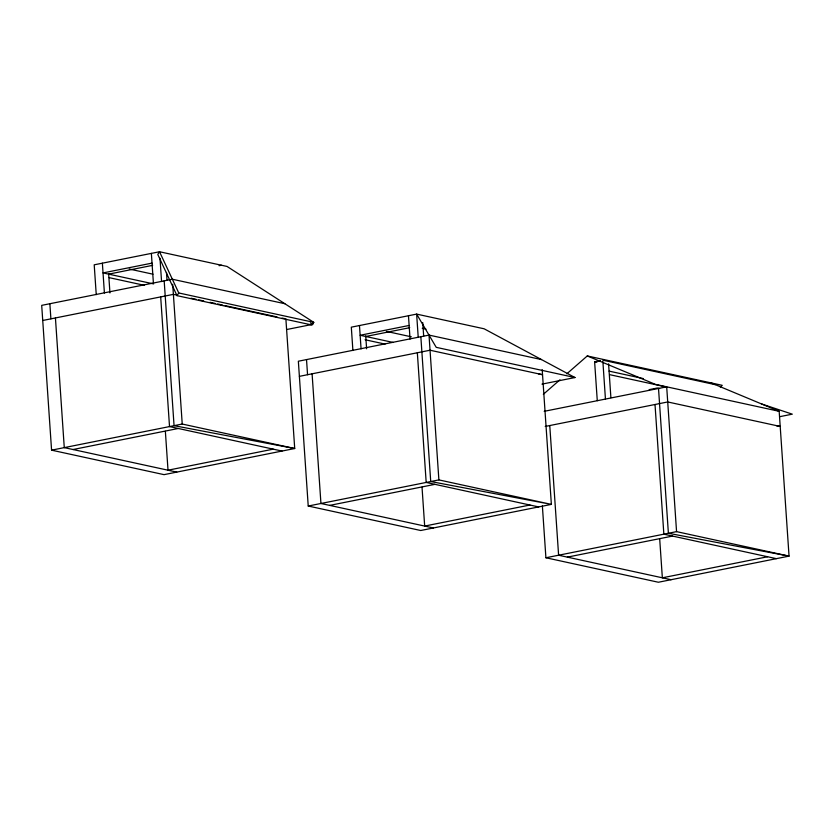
<?xml version="1.0" encoding="UTF-8"?>
<svg xmlns="http://www.w3.org/2000/svg" width="834" height="834" viewBox="0 0 834 834"><rect width="100%" height="100%" fill="white"/><g stroke="black" fill="none" stroke-linecap="round" stroke-linejoin="round"><path stroke-width="1.25" d="M287.063 329.451L312.583 324.353L313.751 322.351L227.025 266.442L159.534 251.753L94.211 264.816L96.244 294.642M176.996 295.643L178.757 292.963L159.534 251.753L157.772 254.433L176.996 295.643L311.979 325.02L313.751 322.351L178.757 292.963M543.341 394.305L559.937 379.814M566.776 373.851L587.282 355.951L722.265 385.329L720.315 387.039M152.028 263.117L103.041 272.916L153.654 283.925M108.66 274.136L152.632 265.348M219.071 265.692L221.406 265.222M42.732 320.485L173.389 294.36L177.173 295.184M409.129 325.458L360.142 335.258L393.262 342.472M365.761 336.488L409.734 327.689M541.506 359.579L429.01 335.091L298.353 361.226L308.226 506.029L420.722 530.507L551.368 504.382L542.194 369.66M299.385 376.353L430.042 350.228L542.527 374.706L538.722 373.986M284.842 303.712L172.357 279.234L41.7 305.359L51.572 450.162L182.229 424.037L294.715 448.515L285.874 318.838M73.027 449.526L178.267 428.478M597.28 400.706L594.621 361.8L600.459 360.642M541.975 384.13L574.97 377.541L484.127 328.794L416.635 314.105L351.312 327.168L352.897 350.509M273.26 449.151L168.02 470.199L165.361 431.303M649.165 389.645L657.328 388.008L659.579 388.498M544.195 411.318L666.689 386.83L676.562 531.633L789.047 556.122L779.175 411.308L711.016 382.879M545.227 426.455L667.721 401.957L780.207 426.445L776.402 425.715M308.226 506.029L438.882 479.904L551.368 504.382L430.719 481.531L420.847 336.728M329.68 505.394L434.931 484.346M779.613 416.708L792.3 414.164L761.432 403.906M529.924 505.018L424.673 526.066L422.025 487.16M542.371 505.894L545.905 557.758L676.562 531.633M567.36 557.122L672.6 536.074M767.593 556.758L662.352 577.806L659.694 538.9M282.069 318.119L284.603 318.598M602.794 360.173L715.28 384.662M594.621 361.8L596.873 362.29M422.254 328.315L426.007 329.138M609.081 371.12L643.243 378.563M129.249 269.038L152.997 274.198M779.175 411.308L655.441 384.38L587.282 355.951M609.769 374.685L665.449 386.799M386.351 331.379L411.35 336.821M574.97 377.541L436.234 347.34L416.635 314.105L418.23 337.447M109.244 277.67L144.24 285.291M191.08 298.207L196.136 299.312M198.659 299.865L203.715 300.959M210.043 302.335L215.099 303.44M217.622 303.983L222.678 305.088M225.201 305.64L277.024 316.92M365.094 339.751L385.089 344.098M282.017 451.058L169.521 426.57L160.681 296.894M538.67 506.926L426.184 482.438L417.344 352.761M776.35 558.655L663.854 534.177L655.013 404.5M176.766 472.107L64.27 447.618L55.43 317.942M433.419 527.974L320.934 503.486L312.093 373.809M671.099 579.703L558.603 555.225L549.762 425.548M51.572 450.162L164.058 474.65L294.715 448.515L174.056 425.663L164.183 280.86M545.905 557.758L658.391 582.247L789.047 556.122L668.388 533.27L658.516 388.456M310.415 322.956L312.583 324.353M608.58 363.832L610.895 397.703M602.878 361.466L605.442 399.079M429.01 335.091L438.882 479.904M422.755 322.622L423.672 336.081M408.472 315.732L410.057 339.084M365.719 335.831L366.606 348.8M359.475 325.531L361.07 348.873M306.526 359.59L307.558 374.716M172.701 284.269L182.229 424.037M166.487 272.426L167.019 280.214M159.982 258.238L161.567 281.579M151.371 253.39L153.404 283.216M108.618 273.489L109.942 292.942M102.374 263.19L104.406 293.015M49.863 303.722L50.895 318.849"/></g></svg>
